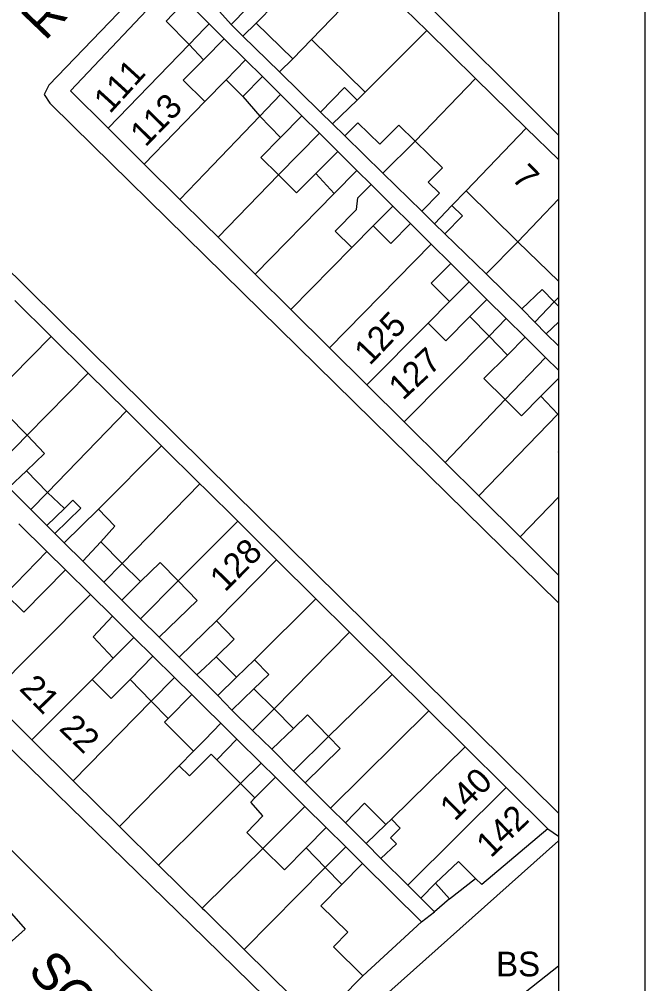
# Model space of a CAD drawing. Extents: x 313394 to 313988, y 234637 to 235057.
# Drawn here: x 313936.9 to 313987.6, y 234882.9 to 234961.1 of the extents above; entities that cross this region are included whole.
import ezdxf

# ---------------------------------------------------------------- set-up
doc = ezdxf.new("R2010")
doc.units = 0
for name, color, linetype in [('OSi_BASEMAP', 7, 'Continuous'), ('SMO_PAPER_MARGINS', 7, 'Continuous'), ('SMO_TITLE', 7, 'Continuous')]:
    doc.layers.add(name, color=color, linetype=linetype)

msp = doc.modelspace()

# ---------------------------------------------------------------- linework, layer by layer
at = {"layer": 'OSi_BASEMAP'}
for points in [[(313980.607, 234951.705), (313957.521, 234974.745), (313951.927, 234968.909)], [(313951.927, 234968.909), (313939.296, 234955.732), (313938.916, 234954.991), (313939.356, 234954.291), (313941.258, 234952.411)], [(313949.138, 234963.837), (313941.037, 234955.292)], [(313960.59, 234959.439), (313965.472, 234964.526)], [(313960.59, 234959.439), (313965.472, 234964.526)], [(313965.472, 234964.526), (313969.931, 234960.161)], [(313965.472, 234964.526), (313969.931, 234960.161)], [(313954.059, 234960.665), (313951.927, 234963.077)], [(313956.641, 234963.303), (313954.059, 234960.665)], [(313956.106, 234960.769), (313957.635, 234962.331), (313956.641, 234963.303)], [(313950.384, 234962.602), (313948.8, 234960.936), (313950.659, 234959.039)], [(313951.927, 234961.072), (313950.384, 234962.602)], [(313952.283, 234960.719), (313951.927, 234961.072)], [(313951.927, 234960.351), (313952.283, 234960.719)], [(313951.927, 234960.351), (313952.283, 234960.719)], [(313953.511, 234959.502), (313952.283, 234960.719)], [(313954.059, 234960.665), (313955.017, 234959.728)], [(313955.017, 234959.728), (313956.106, 234960.769)], [(313959.062, 234957.877), (313956.106, 234960.769)], [(313950.659, 234959.039), (313951.927, 234960.351)], [(313950.659, 234959.039), (313951.927, 234960.351)], [(313964.939, 234955.184), (313969.931, 234960.161)], [(313964.939, 234955.184), (313969.931, 234960.161)], [(313969.931, 234960.161), (313973.885, 234956.292)], [(313969.931, 234960.161), (313973.885, 234956.292)], [(313951.927, 234957.903), (313953.511, 234959.502)], [(313953.511, 234959.502), (313955.227, 234957.801)], [(313955.017, 234959.728), (313957.989, 234956.819)], [(313960.59, 234959.439), (313959.062, 234957.877)], [(313964.939, 234955.184), (313960.59, 234959.439)], [(313944.102, 234952.254), (313950.659, 234959.039)], [(313944.102, 234952.254), (313950.659, 234959.039)], [(313950.659, 234959.039), (313951.82, 234957.796)], [(313951.927, 234954.413), (313950.181, 234956.143), (313951.82, 234957.796)], [(313951.82, 234957.796), (313951.927, 234957.903)], [(313953.669, 234956.168), (313955.227, 234957.801)], [(313955.227, 234957.801), (313956.601, 234956.439)], [(313957.989, 234956.819), (313959.062, 234957.877)], [(313957.989, 234956.819), (313961.31, 234953.57)], [(313953.669, 234956.168), (313951.928, 234954.412)], [(313955.012, 234954.837), (313953.669, 234956.168)], [(313956.601, 234956.439), (313955.012, 234954.837)], [(313958.071, 234954.981), (313956.601, 234956.439)], [(313968.992, 234951.216), (313973.885, 234956.292)], [(313968.992, 234951.216), (313973.885, 234956.292)], [(313973.885, 234956.292), (313978.001, 234952.265)], [(313973.885, 234956.292), (313978.001, 234952.265)], [(313941.037, 234955.292), (313944.102, 234952.254)], [(313961.31, 234953.57), (313963.254, 234955.557), (313964.301, 234954.532)], [(313964.301, 234954.532), (313964.939, 234955.184)], [(313947.026, 234949.355), (313951.927, 234954.411)], [(313947.026, 234949.355), (313951.927, 234954.411)], [(313951.928, 234954.412), (313951.927, 234954.413)], [(313951.927, 234954.411), (313951.928, 234954.412)], [(313951.927, 234954.411), (313951.928, 234954.412)], [(313955.012, 234954.837), (313956.399, 234953.239)], [(313956.399, 234953.239), (313958.071, 234954.981)], [(313956.399, 234953.239), (313958.071, 234954.981)], [(313959.812, 234953.256), (313958.071, 234954.981)], [(313962.288, 234952.613), (313964.301, 234954.532)], [(313962.288, 234952.613), (313964.301, 234954.532)], [(313951.927, 234948.578), (313956.399, 234953.239)], [(313951.927, 234948.578), (313956.399, 234953.239)], [(313956.399, 234953.239), (313958.076, 234951.505)], [(313958.076, 234951.505), (313959.812, 234953.256)], [(313959.812, 234953.256), (313961.227, 234951.853)], [(313962.288, 234952.613), (313961.31, 234953.57)], [(313941.258, 234952.411), (313951.927, 234941.941)], [(313944.102, 234952.254), (313947.026, 234949.355)], [(313944.102, 234952.254), (313947.026, 234949.355)], [(313963.294, 234951.628), (313962.288, 234952.613)], [(313968.992, 234951.216), (313967.664, 234952.516), (313966.136, 234950.954), (313964.347, 234952.704), (313963.294, 234951.628)], [(313973.128, 234947.17), (313978.001, 234952.265)], [(313973.128, 234947.17), (313978.001, 234952.265)], [(313978.001, 234952.265), (313980.607, 234949.714)], [(313978.001, 234952.265), (313980.607, 234949.714)], [(313957.913, 234948.479), (313956.482, 234949.897), (313958.076, 234951.505)], [(313957.913, 234948.479), (313961.227, 234951.853)], [(313961.227, 234951.853), (313962.713, 234950.38)], [(313963.294, 234951.628), (313966.373, 234948.615)], [(313966.373, 234948.615), (313968.992, 234951.216)], [(313969.531, 234945.525), (313970.957, 234946.983), (313970.046, 234947.875), (313971.201, 234949.055), (313968.992, 234951.216)], [(313962.713, 234950.38), (313960.925, 234948.576)], [(313964.271, 234948.835), (313962.713, 234950.38)], [(313947.026, 234949.355), (313949.92, 234946.486)], [(313947.026, 234949.355), (313949.92, 234946.486)], [(313949.92, 234946.486), (313951.927, 234948.578)], [(313949.92, 234946.486), (313951.927, 234948.578)], [(313953.015, 234943.416), (313957.913, 234948.479)], [(313953.015, 234943.416), (313957.913, 234948.479)], [(313960.925, 234948.576), (313959.383, 234947.021), (313957.913, 234948.479)], [(313960.925, 234948.576), (313962.437, 234946.965)], [(313962.437, 234946.965), (313964.271, 234948.835)], [(313962.437, 234946.965), (313964.271, 234948.835)], [(313965.425, 234947.689), (313964.271, 234948.835)], [(313966.373, 234948.615), (313969.531, 234945.525)], [(313963.85, 234942.593), (313962.503, 234943.928), (313964.245, 234945.684), (313964.353, 234946.61), (313965.425, 234947.689)], [(313965.425, 234947.689), (313967.185, 234945.946)], [(313956.029, 234940.429), (313962.437, 234946.965)], [(313956.029, 234940.429), (313962.437, 234946.965)], [(313973.128, 234947.17), (313971.972, 234945.99)], [(313977.326, 234943.062), (313973.128, 234947.17)], [(313951.927, 234925.066), (313930.514, 234946.205), (313929.954, 234946.385), (313929.473, 234946.205), (313911.349, 234927.472), (313911.209, 234926.992), (313911.329, 234926.372), (313912.67, 234924.871)], [(313949.92, 234946.486), (313951.927, 234944.496)], [(313949.92, 234946.486), (313951.927, 234944.496)], [(313965.591, 234944.349), (313967.185, 234945.946)], [(313967.185, 234945.946), (313968.61, 234944.534)], [(313970.57, 234944.508), (313971.972, 234945.99)], [(313970.57, 234944.508), (313971.972, 234945.99)], [(313971.972, 234945.99), (313972.831, 234945.15), (313971.404, 234943.692)], [(313977.326, 234943.062), (313980.607, 234946.506)], [(313977.326, 234943.062), (313980.607, 234946.506)], [(313970.57, 234944.508), (313969.531, 234945.525)], [(313951.927, 234944.496), (313953.015, 234943.416)], [(313951.927, 234944.496), (313953.015, 234943.416)], [(313965.591, 234944.349), (313963.85, 234942.593)], [(313968.61, 234944.534), (313967.021, 234942.929), (313965.591, 234944.349)], [(313970.3, 234942.855), (313968.61, 234944.534)], [(313971.404, 234943.692), (313970.57, 234944.508)], [(313971.404, 234943.692), (313974.739, 234940.453)], [(313953.015, 234943.416), (313956.029, 234940.429)], [(313953.015, 234943.416), (313956.029, 234940.429)], [(313962.038, 234934.472), (313970.3, 234942.855)], [(313962.038, 234934.472), (313970.3, 234942.855)], [(313971.872, 234941.3), (313970.3, 234942.855)], [(313974.739, 234940.453), (313977.326, 234943.062)], [(313980.607, 234939.851), (313977.326, 234943.062)], [(313951.927, 234941.941), (313980.607, 234913.797)], [(313958.923, 234937.56), (313963.85, 234942.593)], [(313958.923, 234937.56), (313963.85, 234942.593)], [(313971.779, 234938.215), (313970.284, 234939.698), (313971.872, 234941.3)], [(313971.872, 234941.3), (313973.365, 234939.82)], [(313956.029, 234940.429), (313958.923, 234937.56)], [(313956.029, 234940.429), (313958.923, 234937.56)], [(313974.739, 234940.453), (313977.653, 234937.624)], [(313971.779, 234938.215), (313973.365, 234939.82)], [(313973.365, 234939.82), (313974.811, 234938.387)], [(313977.653, 234937.624), (313979.288, 234939.2), (313980.269, 234938.183)], [(313936.535, 234938.299), (313939.48, 234935.381)], [(313970.035, 234936.461), (313971.779, 234938.215)], [(313974.811, 234938.387), (313973.431, 234936.995)], [(313976.383, 234936.832), (313974.811, 234938.387)], [(313978.684, 234936.555), (313980.269, 234938.183)], [(313978.684, 234936.555), (313980.269, 234938.183)], [(313980.269, 234938.183), (313980.607, 234938.534)], [(313980.269, 234938.183), (313980.607, 234937.832)], [(313958.923, 234937.56), (313962.038, 234934.472)], [(313958.923, 234937.56), (313962.038, 234934.472)], [(313978.684, 234936.555), (313977.653, 234937.624)], [(313965.073, 234931.464), (313970.035, 234936.461)], [(313965.073, 234931.464), (313970.035, 234936.461)], [(313973.431, 234936.995), (313971.481, 234935.028), (313970.035, 234936.461)], [(313973.431, 234936.995), (313974.986, 234935.421)], [(313974.986, 234935.421), (313976.383, 234936.832)], [(313974.986, 234935.421), (313976.383, 234936.832)], [(313977.899, 234935.326), (313976.383, 234936.832)], [(313979.617, 234935.588), (313978.684, 234936.555)], [(313980.607, 234936.543), (313979.617, 234935.588)], [(313933.01, 234928.846), (313939.48, 234935.381)], [(313933.01, 234928.846), (313939.48, 234935.381)], [(313939.48, 234935.381), (313942.486, 234932.404)], [(313939.48, 234935.381), (313942.486, 234932.404)], [(313968.107, 234928.456), (313974.986, 234935.421)], [(313968.107, 234928.456), (313974.986, 234935.421)], [(313974.986, 234935.421), (313976.467, 234933.881)], [(313976.467, 234933.881), (313977.899, 234935.326)], [(313977.899, 234935.326), (313979.565, 234933.674)], [(313979.617, 234935.588), (313980.607, 234934.613)], [(313962.038, 234934.472), (313965.073, 234931.464)], [(313962.038, 234934.472), (313965.073, 234931.464)], [(313976.282, 234930.269), (313974.569, 234931.967), (313976.467, 234933.881)], [(313976.282, 234930.269), (313979.565, 234933.674)], [(313979.565, 234933.674), (313980.607, 234932.641)], [(313937.517, 234927.375), (313942.486, 234932.404)], [(313937.517, 234927.375), (313942.486, 234932.404)], [(313942.486, 234932.404), (313945.572, 234929.347)], [(313980.607, 234931.967), (313979.191, 234930.538)], [(313965.073, 234931.464), (313968.107, 234928.456)], [(313965.073, 234931.464), (313968.107, 234928.456)], [(313971.423, 234925.168), (313976.282, 234930.269)], [(313979.191, 234930.538), (313977.614, 234928.947), (313976.282, 234930.269)], [(313979.191, 234930.538), (313980.552, 234929.097)], [(313937.517, 234927.375), (313935.96, 234928.982), (313934.412, 234927.483)], [(313939.19, 234922.747), (313945.572, 234929.347)], [(313939.19, 234922.747), (313945.572, 234929.347)], [(313945.572, 234929.347), (313948.417, 234926.529)], [(313945.572, 234929.347), (313948.417, 234926.529)], [(313974.146, 234922.469), (313980.552, 234929.097)], [(313974.146, 234922.469), (313980.552, 234929.097)], [(313980.552, 234929.097), (313980.607, 234929.153)], [(313980.552, 234929.097), (313980.607, 234929.153)], [(313980.552, 234929.097), (313980.607, 234929.046)], [(313968.107, 234928.456), (313971.423, 234925.168)], [(313968.107, 234928.456), (313971.423, 234925.168)], [(313934.684, 234924.491), (313937.517, 234927.375)], [(313937.479, 234924.499), (313938.936, 234925.91), (313937.517, 234927.375)], [(313943.318, 234921.385), (313948.417, 234926.529)], [(313943.318, 234921.385), (313948.417, 234926.529)], [(313948.417, 234926.529), (313951.523, 234923.452)], [(313948.417, 234926.529), (313951.523, 234923.452)], [(313980.607, 234925.983), (313980.587, 234926.003), (313980.607, 234926.023)], [(313912.67, 234924.871), (313951.927, 234886.632)], [(313980.607, 234896.753), (313951.927, 234925.066)], [(313971.423, 234925.168), (313974.146, 234922.469)], [(313971.423, 234925.168), (313974.146, 234922.469)], [(313936.049, 234923.133), (313937.479, 234924.499)], [(313937.479, 234924.499), (313939.19, 234922.747)], [(313937.831, 234921.361), (313936.049, 234923.133)], [(313945.221, 234916.979), (313951.523, 234923.452)], [(313945.221, 234916.979), (313951.523, 234923.452)], [(313951.523, 234923.452), (313951.927, 234923.052)], [(313951.523, 234923.452), (313951.927, 234923.052)], [(313937.831, 234921.361), (313939.19, 234922.747)], [(313937.831, 234921.361), (313939.19, 234922.747)], [(313939.19, 234922.747), (313940.567, 234921.45)], [(313951.927, 234923.052), (313954.599, 234920.405)], [(313951.927, 234923.052), (313954.599, 234920.405)], [(313974.146, 234922.469), (313977.503, 234919.142)], [(313974.146, 234922.469), (313977.503, 234919.142)], [(313977.503, 234919.142), (313980.607, 234922.375)], [(313977.503, 234919.142), (313980.607, 234922.375)], [(313908.328, 234921.686), (313951.927, 234878.07)], [(313939.78, 234919.422), (313941.872, 234921.46), (313941.246, 234922.107), (313940.567, 234921.45)], [(313939.135, 234920.062), (313937.831, 234921.361)], [(313940.567, 234921.45), (313939.135, 234920.062)], [(313943.318, 234921.385), (313940.526, 234918.674)], [(313943.502, 234918.756), (313944.635, 234920.026), (313943.318, 234921.385)], [(313936.867, 234920.193), (313939.12, 234917.969)], [(313939.135, 234920.062), (313939.78, 234919.422)], [(313951.927, 234917.732), (313954.599, 234920.405)], [(313951.927, 234917.732), (313954.599, 234920.405)], [(313954.599, 234920.405), (313957.735, 234917.298)], [(313954.599, 234920.405), (313957.735, 234917.298)], [(313940.526, 234918.674), (313939.78, 234919.422)], [(313940.526, 234918.674), (313942.047, 234917.166)], [(313942.047, 234917.166), (313943.502, 234918.756)], [(313943.502, 234918.756), (313945.221, 234916.979)], [(313977.503, 234919.142), (313980.598, 234916.073)], [(313977.503, 234919.142), (313980.598, 234916.073)], [(313935.781, 234914.509), (313939.12, 234917.969)], [(313939.12, 234917.969), (313940.643, 234916.465)], [(313949.769, 234915.573), (313951.927, 234917.732)], [(313949.769, 234915.573), (313951.927, 234917.732)], [(313943.746, 234915.478), (313942.047, 234917.166)], [(313943.746, 234915.478), (313945.221, 234916.979)], [(313943.746, 234915.478), (313945.221, 234916.979)], [(313945.221, 234916.979), (313946.716, 234915.525)], [(313949.769, 234915.573), (313948.315, 234917.074), (313946.716, 234915.525)], [(313952.888, 234912.353), (313957.735, 234917.298)], [(313952.888, 234912.353), (313957.735, 234917.298)], [(313957.735, 234917.298), (313960.931, 234914.132)], [(313957.735, 234917.298), (313960.931, 234914.132)], [(313940.643, 234916.465), (313937.265, 234913.044), (313935.781, 234914.509)], [(313942.665, 234914.469), (313940.643, 234916.465)], [(313945.196, 234914.029), (313943.746, 234915.478)], [(313946.716, 234915.525), (313945.196, 234914.029)], [(313946.726, 234912.503), (313949.769, 234915.573)], [(313948.224, 234911.007), (313951.307, 234913.985), (313949.769, 234915.573)], [(313980.598, 234916.073), (313980.607, 234916.082)], [(313980.598, 234916.073), (313980.607, 234916.082)], [(313980.598, 234916.073), (313980.607, 234916.064)], [(313980.598, 234916.073), (313980.607, 234916.064)], [(313934.393, 234906.175), (313942.665, 234914.469)], [(313934.393, 234906.175), (313942.665, 234914.469)], [(313944.436, 234912.72), (313942.665, 234914.469)], [(313945.196, 234914.029), (313946.726, 234912.503)], [(313955.968, 234909.172), (313960.931, 234914.132)], [(313955.968, 234909.172), (313960.931, 234914.132)], [(313960.931, 234914.132), (313963.676, 234911.413)], [(313960.931, 234914.132), (313963.676, 234911.413)], [(313944.436, 234912.72), (313942.887, 234911.051), (313944.509, 234909.31)], [(313946.177, 234911), (313944.436, 234912.72)], [(313946.726, 234912.503), (313948.224, 234911.007)], [(313952.888, 234912.353), (313951.927, 234911.415)], [(313952.847, 234909.438), (313954.325, 234910.869), (313952.888, 234912.353)], [(313951.927, 234911.415), (313949.851, 234909.39)], [(313957.546, 234905.201), (313963.676, 234911.413)], [(313957.546, 234905.201), (313963.676, 234911.413)], [(313963.676, 234911.413), (313967.123, 234907.998)], [(313963.676, 234911.413), (313967.123, 234907.998)], [(313944.509, 234909.31), (313946.177, 234911)], [(313946.177, 234911), (313947.724, 234909.473)], [(313949.851, 234909.39), (313948.224, 234911.007)], [(313942.799, 234907.579), (313944.509, 234909.31)], [(313947.724, 234909.473), (313945.877, 234907.602)], [(313949.47, 234907.749), (313947.724, 234909.473)], [(313949.851, 234909.39), (313951.299, 234907.961)], [(313951.927, 234908.56), (313952.847, 234909.438)], [(313952.847, 234909.438), (313954.517, 234907.767)], [(313955.968, 234909.172), (313954.517, 234907.767)], [(313955.917, 234906.831), (313957.113, 234907.99), (313955.968, 234909.172)], [(313951.299, 234907.961), (313951.927, 234908.56)], [(313937.917, 234902.696), (313942.799, 234907.579)], [(313937.917, 234902.696), (313942.799, 234907.579)], [(313945.877, 234907.602), (313944.346, 234906.052), (313942.799, 234907.579)], [(313945.877, 234907.602), (313947.589, 234905.831)], [(313947.589, 234905.831), (313949.47, 234907.749)], [(313947.589, 234905.831), (313949.47, 234907.749)], [(313950.871, 234906.365), (313949.47, 234907.749)], [(313951.927, 234907.338), (313951.299, 234907.961)], [(313954.517, 234907.767), (313952.988, 234906.286)], [(313961.975, 234902.97), (313967.123, 234907.998)], [(313961.975, 234902.97), (313967.123, 234907.998)], [(313967.123, 234907.998), (313970.109, 234905.04)], [(313967.123, 234907.998), (313970.109, 234905.04)], [(313952.988, 234906.286), (313951.927, 234907.338)], [(313954.133, 234905.104), (313955.917, 234906.831)], [(313957.546, 234905.201), (313955.917, 234906.831)], [(313934.393, 234906.175), (313937.917, 234902.696)], [(313934.393, 234906.175), (313937.917, 234902.696)], [(313948.965, 234904.435), (313950.871, 234906.365)], [(313950.871, 234906.365), (313951.927, 234905.323)], [(313952.988, 234906.286), (313954.133, 234905.104)], [(313941.269, 234899.385), (313947.589, 234905.831)], [(313941.269, 234899.385), (313947.589, 234905.831)], [(313947.589, 234905.831), (313948.965, 234904.435)], [(313951.927, 234905.323), (313953.225, 234904.041)], [(313955.814, 234903.447), (313957.546, 234905.201)], [(313955.814, 234903.447), (313957.546, 234905.201)], [(313957.546, 234905.201), (313959.12, 234903.626)], [(313951.03, 234901.792), (313948.663, 234904.129), (313948.965, 234904.435)], [(313955.814, 234903.447), (313954.133, 234905.104)], [(313961.975, 234902.97), (313960.266, 234904.735), (313959.12, 234903.626)], [(313962.131, 234897.151), (313970.109, 234905.04)], [(313962.131, 234897.151), (313970.109, 234905.04)], [(313970.109, 234905.04), (313973.034, 234902.143)], [(313970.109, 234905.04), (313973.034, 234902.143)], [(313951.927, 234902.711), (313953.225, 234904.041)], [(313953.225, 234904.041), (313954.539, 234902.743)], [(313959.12, 234903.626), (313957.357, 234901.933)], [(313957.357, 234901.933), (313955.814, 234903.447)], [(313959.115, 234900.161), (313961.975, 234902.97)], [(313960.066, 234899.227), (313962.916, 234901.998), (313961.975, 234902.97)], [(313937.917, 234902.696), (313941.269, 234899.385)], [(313937.917, 234902.696), (313941.269, 234899.385)], [(313951.03, 234901.792), (313951.927, 234902.711)], [(313954.539, 234902.743), (313952.897, 234901.08)], [(313956.497, 234900.809), (313954.539, 234902.743)], [(313967.069, 234896.275), (313973.034, 234902.143)], [(313967.069, 234896.275), (313973.034, 234902.143)], [(313973.034, 234902.143), (313976.382, 234898.827)], [(313973.034, 234902.143), (313976.382, 234898.827)], [(313949.86, 234900.607), (313951.03, 234901.792)], [(313952.897, 234901.08), (313952.438, 234901.533), (313951.927, 234901.016)], [(313957.357, 234901.933), (313959.115, 234900.161)], [(313945.015, 234895.687), (313949.86, 234900.607)], [(313945.015, 234895.687), (313949.86, 234900.607)], [(313951.927, 234901.016), (313950.703, 234899.775), (313949.86, 234900.607)], [(313952.897, 234901.08), (313954.84, 234899.16)], [(313954.84, 234899.16), (313956.497, 234900.809)], [(313954.84, 234899.16), (313956.497, 234900.809)], [(313957.654, 234899.667), (313956.497, 234900.809)], [(313959.115, 234900.161), (313960.066, 234899.227)], [(313941.269, 234899.385), (313945.015, 234895.687)], [(313941.269, 234899.385), (313945.015, 234895.687)], [(313951.927, 234896.268), (313954.84, 234899.16)], [(313951.927, 234896.268), (313954.84, 234899.16)], [(313954.84, 234899.16), (313956.004, 234897.999)], [(313956.004, 234897.999), (313957.654, 234899.667)], [(313957.654, 234899.667), (313960.051, 234897.3)], [(313962.131, 234897.151), (313960.066, 234899.227)], [(313968.393, 234890.937), (313976.382, 234898.827)], [(313968.393, 234890.937), (313976.382, 234898.827)], [(313976.382, 234898.827), (313979.749, 234895.491)], [(313976.382, 234898.827), (313979.749, 234895.491)], [(313956.653, 234893.901), (313955.338, 234895.199), (313956.653, 234896.535), (313955.658, 234897.645), (313956.004, 234897.999)], [(313963.331, 234895.966), (313964.881, 234897.569), (313966.614, 234895.835)], [(313956.653, 234893.901), (313960.051, 234897.3)], [(313960.051, 234897.3), (313961.773, 234895.601)], [(313963.331, 234895.966), (313962.131, 234897.151)], [(313948.186, 234892.555), (313951.927, 234896.268)], [(313948.186, 234892.555), (313951.927, 234896.268)], [(313965.018, 234894.289), (313963.331, 234895.966)], [(313966.614, 234895.835), (313965.018, 234894.289)], [(313966.218, 234893.092), (313967.476, 234894.277), (313967.001, 234894.769), (313967.788, 234895.532), (313967.069, 234896.275)], [(313967.069, 234896.275), (313966.614, 234895.835)], [(313945.015, 234895.687), (313948.186, 234892.555)], [(313945.015, 234895.687), (313948.186, 234892.555)], [(313961.773, 234895.601), (313960.149, 234893.956)], [(313963.364, 234894.03), (313961.773, 234895.601)], [(313979.749, 234895.491), (313974.41, 234890.968), (313973.887, 234891.468)], [(313979.749, 234895.491), (313974.41, 234890.968), (313973.887, 234891.468)], [(313979.749, 234895.491), (313980.607, 234894.9)], [(313951.927, 234886.632), (313960.543, 234878.239), (313961.063, 234878.079), (313961.904, 234878.159), (313962.844, 234878.678), (313980.607, 234894.519)], [(313965.018, 234894.289), (313966.218, 234893.092)], [(313951.927, 234889.269), (313956.653, 234893.901)], [(313951.927, 234889.269), (313956.653, 234893.901)], [(313960.149, 234893.956), (313958.395, 234892.18), (313956.653, 234893.901)], [(313960.149, 234893.956), (313961.697, 234892.347)], [(313961.697, 234892.347), (313963.364, 234894.03)], [(313961.697, 234892.347), (313963.364, 234894.03)], [(313964.73, 234892.681), (313963.364, 234894.03)], [(313963.039, 234890.969), (313964.73, 234892.681)], [(313964.73, 234892.681), (313969.505, 234887.945)], [(313968.393, 234890.937), (313966.218, 234893.092)], [(313973.887, 234891.468), (313972.506, 234892.848), (313970.645, 234891.087)], [(313948.186, 234892.555), (313951.72, 234889.066)], [(313948.186, 234892.555), (313951.72, 234889.066)], [(313955.113, 234885.716), (313961.697, 234892.347)], [(313955.113, 234885.716), (313961.697, 234892.347)], [(313961.697, 234892.347), (313963.039, 234890.969)], [(313969.45, 234889.871), (313970.645, 234891.087)], [(313970.645, 234891.087), (313971.786, 234889.827)], [(313971.786, 234889.827), (313973.887, 234891.468)], [(313971.786, 234889.827), (313973.887, 234891.468)], [(313964.751, 234883.581), (313962.362, 234885.936), (313963.526, 234887.114), (313961.352, 234889.261), (313963.039, 234890.969)], [(313969.45, 234889.871), (313968.393, 234890.937)], [(313970.553, 234888.775), (313969.45, 234889.871)], [(313971.786, 234889.827), (313970.553, 234888.775)], [(313971.786, 234889.827), (313970.553, 234888.775)], [(313933.924, 234886.935), (313936.062, 234888.837), (313937.367, 234887.371), (313935.228, 234885.469), (313933.924, 234886.935)], [(313951.72, 234889.066), (313951.927, 234889.269)], [(313951.72, 234889.066), (313951.927, 234889.269)], [(313951.72, 234889.066), (313951.927, 234888.861)], [(313951.72, 234889.066), (313951.927, 234888.861)], [(313951.927, 234888.861), (313955.113, 234885.716)], [(313951.927, 234888.861), (313955.113, 234885.716)], [(313969.505, 234887.945), (313970.553, 234888.775)], [(313969.505, 234887.945), (313970.553, 234888.775)], [(313964.751, 234883.581), (313969.505, 234887.945)], [(313964.751, 234883.581), (313969.505, 234887.945)], [(313955.113, 234885.716), (313961.059, 234879.845), (313964.751, 234883.581)], [(313955.113, 234885.716), (313961.059, 234879.845), (313964.751, 234883.581)], [(313951.927, 234861.757), (313980.607, 234884.392)]]:
    msp.add_lwpolyline(points, dxfattribs=at)
at = {"layer": 'SMO_PAPER_MARGINS'}
msp.add_lwpolyline([(313393.607, 235057.259), (313987.607, 235057.259), (313987.607, 234637.259), (313393.607, 234637.259)], close=True, dxfattribs=at)
at = {"layer": 'SMO_TITLE'}
msp.add_lwpolyline([(313400.607, 235050.259), (313980.607, 235050.259), (313980.607, 234644.259), (313400.607, 234644.259)], close=True, dxfattribs=at)

# ---------------------------------------------------------------- texts
at = {"layer": 'OSi_BASEMAP'}
for s, height, rotation, p in [('ROAD', 3, 46.21042, (313938.975, 234959.277)), ('ROAD', 3, 46.21042, (313938.975, 234959.277)), ('111 ', 2, 47.69912, (313944.239, 234953.372)), ('113 ', 2, 45.63716, (313947.121, 234950.671)), ('7 ', 2, 314.7299, (313976.732, 234948.136)), ('125 ', 2, 46.36002, (313965.314, 234932.966)), ('127 ', 2, 42.92198, (313967.996, 234930.146)), ('128 ', 2, 45.19175, (313953.572, 234914.615)), ('21', 2, 314.18979, (313936.818, 234906.791)), ('22', 2, 316.01723, (313940.039, 234903.545)), ('140 ', 2, 44.49905, (313972.205, 234896.05)), ('142 ', 2, 43.64005, (313975.127, 234893.069)), ('SQUARE', 3, 310.85608, (313937.49, 234883.974)), ('SQUARE', 3, 310.85608, (313937.49, 234883.974)), ('BS', 2, 359.99998, (313975.556, 234883.537))]:
    msp.add_text(s, height=height, rotation=rotation, dxfattribs=at).set_placement(p)

doc.saveas('drawing.dxf')
